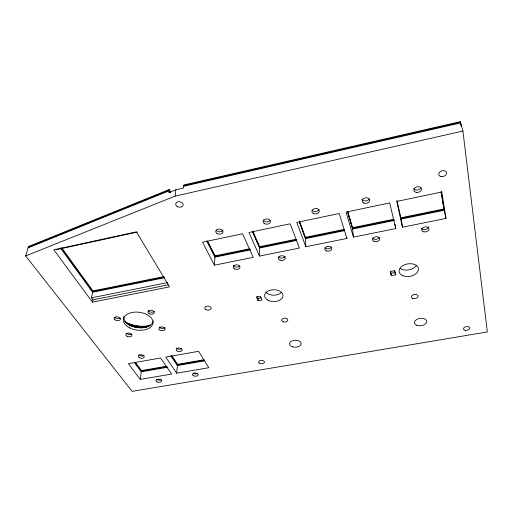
<?xml version="1.0" encoding="UTF-8"?>
<svg xmlns="http://www.w3.org/2000/svg" width="513" height="513" viewBox="0 0 513 513"><rect width="100%" height="100%" fill="white"/><g stroke="black" fill="none" stroke-linecap="round" stroke-linejoin="round"><path stroke-width="0.77" d="M259.469 256.096L248.997 232.447L290.198 223.803L299.4 248.029L259.469 256.096L259.591 246.721L252.691 230.921M258.097 300.721L256.308 296.956L260.213 296.213L261.983 299.99L258.097 300.721L258.129 298.386L257.237 296.508M214.421 265.195L202.552 242.194L242.585 233.793L253.255 257.353L214.421 265.195L215.043 255.84L207.592 241.174M176.652 373.201L165.68 357.106L198.608 351.302L208.772 367.725L176.652 373.201L177.536 364.32L171.9 355.907M25.65 255.936L175.093 196.126L175.882 189.804L183.539 188.059L183.898 184.936L460.296 121.639L462.906 131.046L487.35 331.956L132.11 391.361L25.65 255.936L28.433 246.573L169.258 189.521L170.637 192.144M169.258 189.521L168.841 192.644L175.882 189.804M140.254 379.408L128.385 363.679L160.543 358.01L171.643 374.054L140.254 379.408L141.466 370.572L135.368 362.345M92.455 302.144L53.82 249.805L136.381 231.844L169.527 286.882L92.455 302.144L92.93 299.823L91.468 297.829L92.898 290.922L61.714 247.888M28.241 247.221L169.175 190.176L170.547 192.798M28.048 247.875L169.085 190.83L170.117 192.798M183.821 185.584L460.482 122.293L460.77 124.659M183.75 186.245L460.661 122.94L461.046 126.102M175.093 196.126L462.906 131.046M56.154 249.76L137.458 232.081M215.043 255.84L249.523 248.779M259.591 246.721L295.963 239.27M346.724 236.968L346.865 238.442L305.793 246.74L305.376 237.339L344.403 229.343M395.01 224.143L395.715 228.58L353.444 237.115L352.463 227.695L393.445 219.301M441.122 191.856L443.873 208.971L400.903 217.769L402.481 227.208L445.996 218.423L441.77 191.99L396.729 201.442L402.481 227.208M250.293 249.267L214.998 256.494L207.188 241.129M296.758 239.757L259.578 247.369L252.678 231.575M344.467 229.997L305.408 237.987L299.47 221.751M394.317 219.795L352.534 228.343L347.615 211.638M401.012 218.423L444.021 209.625M250.273 249.921L214.96 257.141L206.784 241.078M296.777 240.411L259.572 248.016L252.351 231.51M344.524 230.651L305.434 238.641L299.22 221.667M394.42 220.449L352.598 228.997L347.461 211.536M92.898 290.922L163.916 276.603M163.833 277.244L92.763 291.564L61.079 247.894M164.538 277.732L92.629 292.205L60.912 248.542M91.468 297.829L167.77 282.605M92.93 299.823L168.232 284.856M258.129 298.386L261.226 297.803M390.412 271.23L390.938 273.269L395.125 272.474L395.478 274.827L391.278 275.622L390.233 271.55L394.459 270.749L395.478 274.827M141.466 370.572L166.347 366.263M177.536 364.32L203.924 359.748M167.058 366.744L141.383 371.188L134.81 362.325M204.655 360.235L177.472 364.935L171.4 355.875M167.77 367.225L141.299 371.803L134.252 362.313M204.61 360.851L177.415 365.557L170.9 355.849M305.793 246.74L296.803 222.418L339.228 213.511L346.865 238.442M299.445 221.097L305.376 237.339M353.444 237.115L346.025 212.087L389.726 202.911L395.715 228.58M347.776 211.747L352.463 227.695M394.619 270.434L395.125 272.474M443.873 208.971L445.996 218.423M397.011 200.448L401.121 219.077L444.168 210.279L441.167 191.612M390.938 273.269L391.278 275.622M460.296 121.639L460.591 124.011M148.09 326.685A23.604 14.447 7.5 0 1 127.141 323.844M150.405 325.601A23.585 14.454 7.5 0 1 125.986 322.6M150.437 325.396A23.579 14.454 7.5 0 1 124.653 321.632M239.686 265.901A3.411 2.302 2.4 0 1 236.397 267.081A3.411 2.302 2.4 0 1 233.421 265.445M285.1 256.301A3.456 2.366 -0.9 0 1 282.246 258.077A3.456 2.366 -0.9 0 1 278.79 256.975M331.481 247.009A3.514 2.43 -4.5 0 1 328.461 248.831A3.514 2.43 -4.5 0 1 325.03 247.702M379.184 237.448A3.597 2.475 -8.2 0 1 375.991 239.327A3.597 2.475 -8.2 0 1 372.592 238.16M428.509 226.945A3.694 2.52 -11.8 0 1 425.367 229.471A3.694 2.52 -11.8 0 1 421.526 228.349M420.827 187.867A3.899 2.809 -13.3 0 1 417.287 190.015A3.899 2.809 -13.3 0 1 413.715 188.681M369.148 198.839A3.79 2.764 -8.8 0 1 365.32 200.961A3.79 2.764 -8.8 0 1 361.896 198.967M318.996 209.49A3.7 2.7 -4.2 0 1 315.854 211.516A3.7 2.7 -4.2 0 1 312.218 210.259M269.973 220.468A3.636 2.629 0.2 0 1 266.401 221.815A3.636 2.629 0.2 0 1 263.297 219.949M223.027 229.869A3.591 2.552 4.1 0 1 219.769 231.812A3.591 2.552 4.1 0 1 216.12 229.984M153.246 320.971A14.851 9.003 7.4 0 1 137.009 327.55A14.851 9.003 7.4 0 1 123.87 316.656M143.961 355.471A2.982 1.706 6.4 0 1 138.856 354.765M181.749 348.75A3.001 1.757 4.7 0 1 176.626 348.026M197.697 373.483A2.866 1.616 3.6 0 1 193.164 373.201M161.3 379.646A2.847 1.571 5.2 0 1 156.798 379.376M165.051 327.557A3.116 1.879 6 0 1 162.07 328.41A3.116 1.879 6 0 1 159.325 326.961M131.764 333.963A3.104 1.834 7.5 0 1 126.454 333.206M120.189 318.086A3.2 1.924 8.5 0 1 114.72 317.284M154.342 311.211A3.213 1.981 6.9 0 1 151.412 312.237A3.213 1.981 6.9 0 1 148.443 310.814M281.746 292.134A9.131 5.957 -0.3 0 1 266.003 292.372M416.582 265.227A9.676 6.336 -9.3 0 1 400.204 268.344M146.59 327.512A23.624 14.441 7.5 0 1 145.141 327.653M142.935 327.756A23.624 14.441 7.5 0 1 131.809 326.249M131.104 326.037A23.624 14.441 7.5 0 1 129.032 325.319M441.058 176.568A4.033 2.898 -15.7 0 0 446.592 172.817A4.033 2.898 -15.7 0 0 440.314 171.579A4.033 2.898 -15.7 0 0 441.058 176.568M465.304 330.308A3.206 1.847 -10 0 0 469.812 327.929A3.206 1.847 -10 0 0 464.829 327.14A3.206 1.847 -10 0 0 465.304 330.308M234.274 268.806A3.418 2.302 2.4 0 0 239.898 267.696A3.418 2.302 2.4 0 0 235.499 264.932A3.418 2.302 2.4 0 0 234.274 268.806M280.079 260.174A3.463 2.366 -0.9 0 0 285.254 258.052A3.463 2.366 -0.9 0 0 280.034 256.07A3.463 2.366 -0.9 0 0 280.079 260.174M326.422 250.928A3.527 2.424 -4.5 0 0 331.815 248.747A3.527 2.424 -4.5 0 0 326.659 246.715A3.527 2.424 -4.5 0 0 326.422 250.928M374.08 241.418A3.604 2.475 -8.1 0 0 379.71 239.173A3.604 2.475 -8.1 0 0 374.618 237.083A3.604 2.475 -8.1 0 0 374.08 241.418M423.943 231.882A3.706 2.514 -11.7 0 0 428.996 228.663A3.706 2.514 -11.7 0 0 423.142 227.599A3.706 2.514 -11.7 0 0 423.943 231.882M416.261 192.356A3.912 2.809 -13.2 0 0 421.558 188.765A3.912 2.809 -13.2 0 0 415.37 187.578A3.912 2.809 -13.2 0 0 416.261 192.356M363.755 203.001A3.803 2.764 -8.8 0 0 369.661 200.5A3.803 2.764 -8.8 0 0 364.256 198.172A3.803 2.764 -8.8 0 0 363.755 203.001M313.655 213.6A3.713 2.7 -4.2 0 0 319.304 211.17A3.713 2.7 -4.2 0 0 313.828 208.906A3.713 2.7 -4.2 0 0 313.655 213.6M264.246 223.476A3.649 2.629 0.2 0 0 270.313 222.206A3.649 2.629 0.2 0 0 265.747 219.051A3.649 2.629 0.2 0 0 264.246 223.476M216.999 233.479A3.604 2.552 4.1 0 0 222.892 232.242A3.604 2.552 4.1 0 0 218.179 229.176A3.604 2.552 4.1 0 0 216.999 233.479M129.308 327.704A14.896 8.99 7.3 0 0 152.912 323.485A14.896 8.99 7.3 0 0 132.392 312.417A14.896 8.99 7.3 0 0 129.308 327.704M139.485 357.779A2.988 1.706 6.4 0 0 144.217 356.952A2.988 1.706 6.4 0 0 140.062 354.874A2.988 1.706 6.4 0 0 139.485 357.779M177.312 351.065A3.007 1.757 4.7 0 0 182.153 350.219A3.007 1.757 4.7 0 0 178.088 348.09A3.007 1.757 4.7 0 0 177.312 351.065M193.484 375.76A2.873 1.616 3.6 0 0 198.14 374.977A2.873 1.616 3.6 0 0 194.305 373.034A2.873 1.616 3.6 0 0 193.484 375.76M157.049 381.909A2.854 1.571 5.2 0 0 161.608 381.153A2.854 1.571 5.2 0 0 157.69 379.242A2.854 1.571 5.2 0 0 157.049 381.909M159.934 330.115A3.123 1.879 6 0 0 165.039 329.404A3.123 1.879 6 0 0 160.979 326.98A3.123 1.879 6 0 0 159.934 330.115M127.096 336.304A3.11 1.828 7.5 0 0 131.982 335.412A3.11 1.828 7.5 0 0 127.628 333.181A3.11 1.828 7.5 0 0 127.096 336.304M114.809 319.74A3.206 1.924 8.4 0 0 120.234 319.676A3.206 1.924 8.4 0 0 116.695 316.765A3.206 1.924 8.4 0 0 114.809 319.74M149.18 313.7A3.219 1.981 6.9 0 0 154.285 312.731A3.219 1.981 6.9 0 0 149.854 310.333A3.219 1.981 6.9 0 0 149.18 313.7M292.365 346.794A5.867 3.501 -1.3 0 0 301.202 343.678A5.867 3.501 -1.3 0 0 292.442 340.735A5.867 3.501 -1.3 0 0 292.365 346.794M177.107 206.463A3.764 2.732 8.1 0 0 183.154 205.129A3.764 2.732 8.1 0 0 178.082 201.827A3.764 2.732 8.1 0 0 177.107 206.463M259.527 363.281A2.931 1.699 0.5 0 0 264.387 362.467A2.931 1.699 0.5 0 0 260.694 360.434A2.931 1.699 0.5 0 0 259.527 363.281M267.376 299.906A9.202 5.944 -0.2 0 0 282.727 297.104A9.202 5.944 -0.2 0 0 271.345 289.928A9.202 5.944 -0.2 0 0 267.376 299.906M402.91 275.744A9.753 6.323 -9.1 0 0 418.371 270.037A9.753 6.323 -9.1 0 0 405.014 264.599A9.753 6.323 -9.1 0 0 402.91 275.744M412.773 298.386A3.335 2.071 -8.6 0 0 418.05 296.495A3.335 2.071 -8.6 0 0 413.484 294.731A3.335 2.071 -8.6 0 0 412.773 298.386M283.176 321.798A3.149 1.956 -0.8 0 0 287.883 320.048A3.149 1.956 -0.8 0 0 283.15 318.413A3.149 1.956 -0.8 0 0 283.176 321.798M205.944 309.602A3.213 2.026 3.8 0 0 211.176 308.621A3.213 2.026 3.8 0 0 206.931 306.19A3.213 2.026 3.8 0 0 205.944 309.602M416.832 325.313A6.201 3.7 -8.2 0 0 426.701 321.959A6.201 3.7 -8.2 0 0 418.249 318.791A6.201 3.7 -8.2 0 0 416.832 325.313"/></g></svg>
